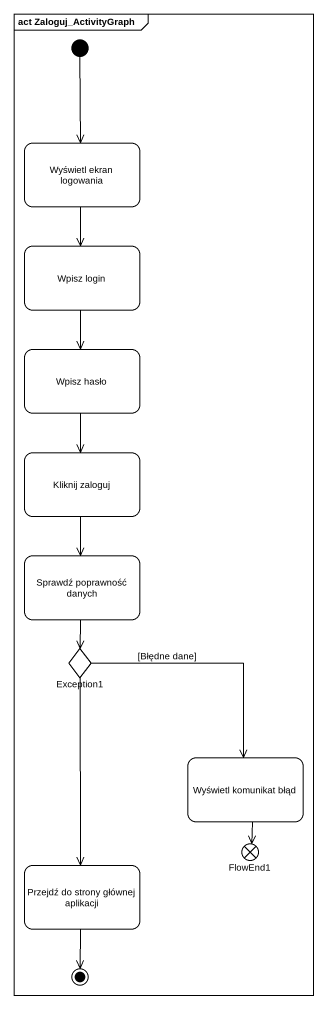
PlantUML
@startuml
mainframe act Zaloguj_ActivityGraph
hide empty description
state "Wyświetl ekran logowania" as Wyświetl_ekran_logowania
state "Wpisz login" as Wpisz_login
state "Wpisz hasło" as Wpisz_hasło
state "Kliknij zaloguj" as Kliknij_zaloguj
state "Sprawdź poprawność danych" as Sprawdź_poprawność_danych
state Exception1 <<choice>>
state "Wyświetl komunikat błąd" as Wyświetl_komunikat_błąd
state FlowEnd1 <<end>>
state "Przejdź do strony głównej aplikacji" as Przejdź_do_strony_głównej
[*] --> Wyświetl_ekran_logowania
Wyświetl_ekran_logowania --> Wpisz_login
Wpisz_login --> Wpisz_hasło
Wpisz_hasło --> Kliknij_zaloguj
Kliknij_zaloguj --> Sprawdź_poprawność_danych
Sprawdź_poprawność_danych --> Exception1
Exception1 --> Wyświetl_komunikat_błąd : [Błędne dane]
Exception1 --> Przejdź_do_strony_głównej
Wyświetl_komunikat_błąd --> FlowEnd1
Przejdź_do_strony_głównej --> [*]
@enduml
